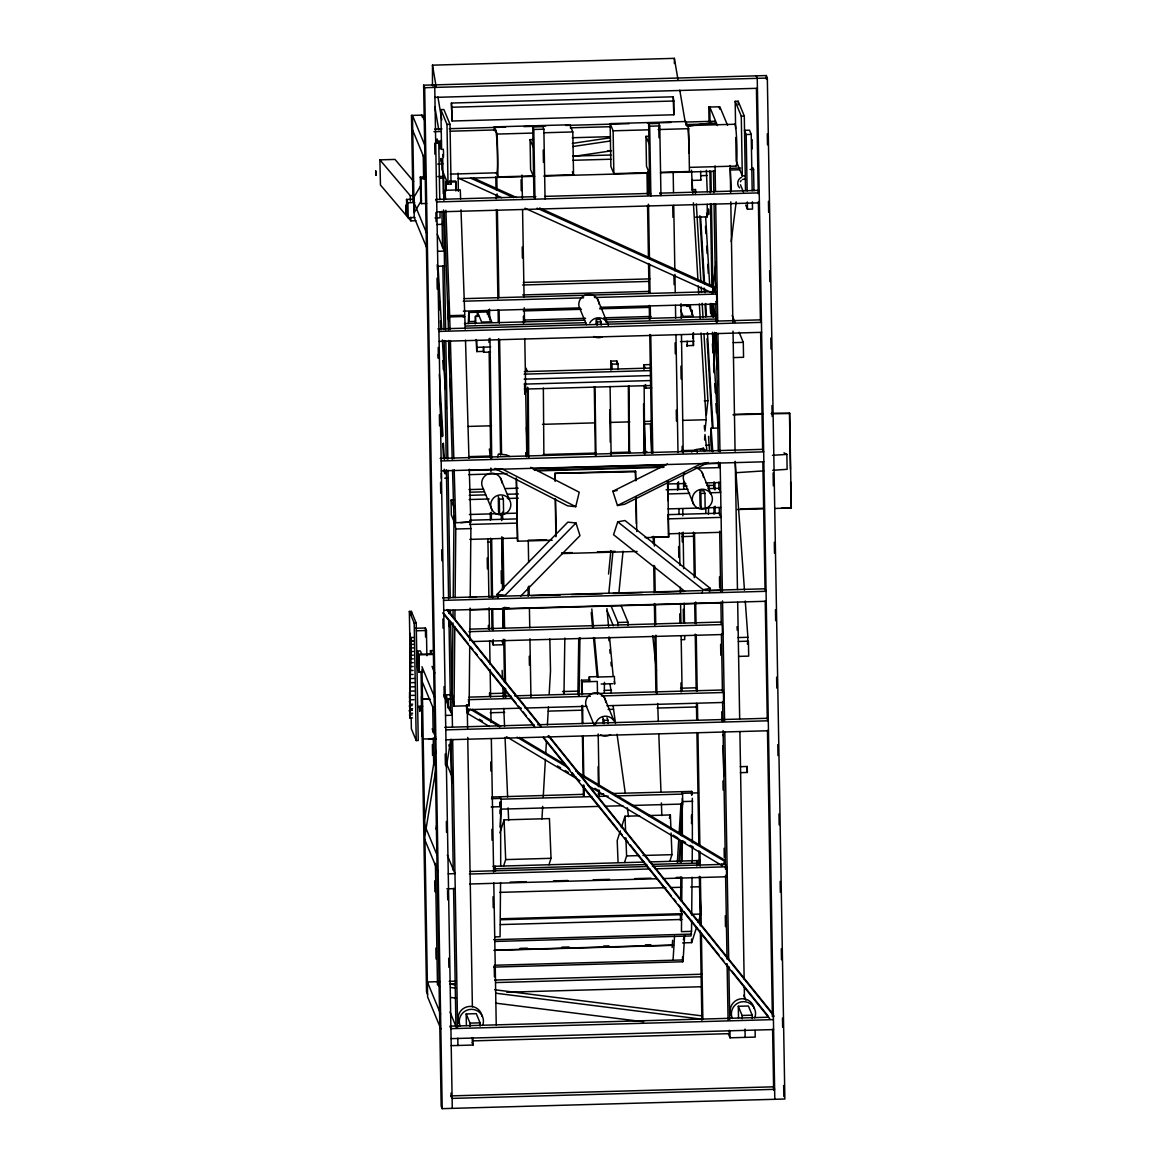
<?xml version="1.0" encoding="UTF-8"?>
<svg xmlns="http://www.w3.org/2000/svg" width="1167" height="1167" viewBox="0 0 1167 1167"><rect width="100%" height="100%" fill="white"/><g stroke="black" fill="none" stroke-linecap="round" stroke-linejoin="round"><path stroke-width="1.5" d="M424.38 178.551L424.423 156.976M432.461 85.833L432.49 65.162L674.366 58.35L677.969 79.546M440.222 148.953L440.236 140.609M441.301 148.559L441.316 140.2M451.425 103.046L452.11 121.018L673.84 114.774L673.855 101.004L673.14 96.803L451.425 103.046L452.11 121.018M483.357 347.358L483.619 352.274L490.534 352.084M495.056 868.715L495.216 866.235L495.464 871.151M589.102 680.157L589.306 676.831L598.306 676.583M673.14 96.803L673.84 114.774M674.366 63.514L674.366 58.35M692.133 190.323L692.148 179.528M697.035 865.476L696.772 860.56L696.772 865.885M695.459 217.193L707.217 216.858L707.231 204.269M707.246 191.694L706.371 170.222M409.85 717.953L409.646 692.294L409.85 717.953L412.535 717.88M500.06 813.574L500.089 809.956M500.132 806.353L500.162 802.736M500.555 882.558L500.06 936.751L495.012 936.897M500.701 866.293L500.614 802.137M680.434 920.471L680.478 915.045M680.521 911.442L680.551 907.824M680.624 900.603L680.842 877.117M680.974 862.661L681.163 840.984M681.222 835.572L681.513 803.042M681.674 908.159L681.455 931.645L691.535 931.368L691.637 920.53M681.747 900.939L681.966 877.453M682.111 861.188L682.301 841.319M682.345 835.893L682.243 798.549M691.447 819.03L691.477 815.412M691.695 915.103L692.046 877.161M692.177 862.719L692.323 846.454M692.367 842.837L692.323 798.272M452.956 622.886L452.256 693.388L454.021 706.166L469.149 705.729L469.732 646.08M453.015 617.46L453.088 610.224M453.204 597.577L454.021 516.237L455.786 529.016L455.101 597.694M454.021 706.166L454.809 626.621M454.882 619.385L454.984 610.356M469.79 640.654L470.111 608.124M470.213 597.271L470.899 528.578L469.805 520.599M414.095 695.328L410.069 695.474L409.938 671.127L410.303 678.596L414.329 678.465M563.967 694.423L564.843 638.043M577.898 694.657L578.759 638.276M579.065 695.824L579.955 637.62M604.287 693.286L604.448 682.374M413.045 674.453L410.361 674.541L410.711 655.227L411.105 637.547L413.804 637.474M704.635 440.017L704.693 436.4M705.802 513.378L705.904 507.951M708.457 514.282L708.573 507.003M708.865 488.798L708.923 485.166M709.492 450.579L708.515 436.37M413.716 640.887L411.032 640.975L410.624 637.182L410.711 655.241L413.395 655.139M541.955 818.986L542.684 806.339M543.209 797.309L545.397 759.352M545.704 753.926L546.448 741.278M547.381 724.999L548.432 706.925M549.161 694.277L550.518 670.777L549.832 638.947M500.074 827.155L501.183 809.023L501.154 799.176L500.118 796.667M672.163 947.56L672.615 940.31M677.356 862.369L678.8 838.796M679.136 833.369L680.901 804.355M673.082 959.814L674.526 936.255M679.063 861.932L680.39 840.182M680.711 834.741L682.593 803.917M691.535 795.004L691.754 791.386L612.602 793.502M683.162 959.537L684.606 935.978M691.462 823.581L692.016 814.522M717.807 428.056L711.082 428.245L710.528 436.954L711.578 451.396M714.335 482.219L714.102 485.705L713.839 482.102M713.373 303.697L713.314 315.994M747.434 644.155L747.887 637.284L745.261 601.005M608.547 574.033L610.881 550.576M608.838 592.953L612.967 551.451M618.918 592.676L623.047 551.174M488.74 311.91L468.74 312.479L468.317 323.551M695.109 193.066L695.488 189.535L691.885 189.637M706.4 414.839L707.917 400.719L703.978 333.937M704.926 431.148L706.166 419.741L701.046 332.945M478.806 316.213L475.45 316.315L475.173 324.003M483.503 351.398L476.778 351.588L476.851 340.443M691.666 314.463L692.133 310.203L692.337 313.66M686.75 345.68L693.461 345.49L693.431 332.624M442.877 149.274C444.014 147.29 443.46 165.043 442.906 154.525M751.781 140.58L752 139.719L752.029 148.982M712.877 287.52L716.057 262.239M714.788 292.45L715.911 283.421M731.213 241.584L736.187 201.847M435.86 750.833L424.35 820.43L425.065 834.784L435.977 768.761M436.035 829.154L436.91 823.8M446.348 766.69L450.768 739.922M497.594 457.245L498.367 454.036L506.507 454.897L509.746 456.545M575.725 506.697L502.992 469.382L494.866 468.521L567.585 505.836L575.725 506.697L579.226 492.211L530.752 467.325M499.914 832.859L504.086 819.876L549.438 818.592L551.028 858.314L548.942 864.82M503.59 866.089L505.676 859.598L504.086 819.876M620.319 830.846L617.197 840.59L618.058 862.253M621.369 827.593L625.016 816.229L639.531 815.821M624.52 862.442L626.606 855.951L625.891 837.891M669.333 818.198L670.369 814.945L648.604 815.558M669.873 861.173L671.959 854.667L671.098 833.005M683.322 939.756L684.956 934.679M493.86 967.093L682.71 961.783L683.293 959.945L494.443 965.255M691.477 930.799L691.01 935.949L494.896 941.463M682.578 942.892L691.652 942.63L696.524 927.502M698.143 922.455L700.842 914.053L691.768 914.301M709.303 591.611L710.353 588.387L624.972 520.526L617.737 521.824L613.565 534.719L684.708 591.275M702.067 592.909L703.103 589.685L710.353 588.387M539.708 208.018L714.058 286.892L714.758 288.555L712.614 293.092L524.975 208.222M460.629 198.959L460.294 189.871L445.181 190.294L443.65 193.27L443.898 200.534M445.896 210.279L449.66 315.673L448.113 318.635L444.291 211.431M420.966 185.349L413.76 197.544L414.285 212.598L421.491 200.418M468.58 708.894L466.815 711.753L467.515 713.416L489.381 726.501M467.515 713.416L470.155 709.142L499.841 726.895M587.818 785.347L722.198 865.695L724.853 861.421L724.153 859.758L575.71 771.008M483.619 352.274L483.619 346.949M691.695 180.433L700.798 180.17L700.652 171.213M614.382 676.335L614.644 684.095L614.367 681.528M740.301 766.69L747.216 766.486L747.318 772.466L740.403 772.656M747.318 772.466L747.216 766.486M498.017 597.548L497.025 594.382L567.862 522.13L576.002 522.991L579.97 535.668L520.526 596.308M576.002 522.991L505.165 595.243L497.025 594.382M741.57 177.267C737.486 179.032 736.348 184.809 739.615 187.887M708.194 462.511L624.695 504.232L617.46 505.515L612.821 491.263L667.407 463.985M691.491 451.95L696.305 449.543L703.555 448.259L704.576 451.425M700.346 449.864L703.555 448.259M617.46 505.515L700.944 463.81L706.735 462.774M465.181 329.211L464.816 316.476L449.703 316.913L448.07 317.395L448.449 330.13M463.197 316.972L464.816 316.476M469.28 469.222L470.826 521.955L454.094 522.86L452.548 470.141M470.826 521.955L460.805 522.67M612.821 491.263L617.168 490.476M572.326 143.41L610.151 137.794M687.596 126.299L711.009 122.827L715.707 123.731L714.671 121.237L685.583 122.054M572.72 146.561L610.545 140.959M572.895 156.524L610.706 150.908M772.437 455.334L786.864 454.386L787.127 469.324L772.7 470.286M736.61 472.679L763.67 470.885M423.636 85.191L766.296 75.549L767.332 78.058L784.866 1099.008L442.205 1108.65L441.17 1106.141L423.636 85.191L424.671 87.7L442.205 1108.65M424.671 87.7L767.332 78.058M434.926 97.372L757.427 88.298M452.14 107.233L673.855 101.004M441.564 149.464L440.878 109.625L443.898 109.538L450.024 124.315L451.046 184.065L448.026 184.153L441.899 169.39L441.709 158.522M735.633 128.501L735.166 101.339L738.186 101.252L744.298 116.029L745.494 190.469M412.972 201.731L411.484 115.416L422.556 115.139L425.342 121.879M709.04 121.631L708.792 107.043L719.864 106.781L727.537 125.292M440.878 109.625L446.99 124.388L450.024 124.315M735.166 101.339L741.278 116.116L744.298 116.029M494.297 130.471L494.239 126.897L569.832 124.767L572.807 131.944L573.537 174.773L544.741 175.59M649.844 172.628L613.857 173.635L610.881 166.458L610.137 123.629L685.729 121.514L688.705 128.676L689.434 171.52L660.639 172.322M434.707 129.114L441.987 128.91M449.251 128.706L505.603 127.115M523.793 126.605L545.602 125.992M565.601 125.423L629.232 123.644M647.408 123.119L671.04 122.462M532.75 126.97L533.786 129.464L534.982 199.192L533.946 196.683L532.75 126.97L542.83 126.678L543.866 129.187L545.062 198.901M648.648 123.702L649.683 126.211L650.88 195.925L649.844 193.43L648.648 123.702L658.728 123.425L659.763 125.919L660.96 195.648L659.924 193.138M433.934 131.667L441.199 131.463M450.287 131.2L495.742 129.931M570.269 127.83L610.268 126.707M686.619 124.548L715.707 123.731M533.786 129.464L543.866 129.187M649.683 126.211L659.763 125.919M735.093 124.242L687.217 125.598A21.21 1.371 88.4 0 0 686.692 125.846M494.239 126.897L497.215 134.074L533.202 133.053M544.012 132.761L572.807 131.944M610.137 123.629L613.113 130.806L649.115 129.8M658.1 129.552L688.705 128.676M437.742 141.528L441.374 141.426M572.253 137.735L610.443 136.67M533.596 176.771L530.591 169.507L530.081 139.632L533.436 139.529M649.494 173.504L646.489 166.239L645.978 136.364L649.333 136.262M435.437 143.264L438.792 143.162L439.769 199.645M751.227 134.38L749.491 130.193L744.458 130.339L746.18 134.511L751.227 134.38L752.19 190.863M607.847 150.747L611.479 150.645M415.89 220.723L410.842 220.855L380.457 185.028L379.888 159.864L395 159.427L413.702 181.483M572.822 156.086L611.085 155.007M437.742 164.109L442.774 163.964L440.688 158.916M572.72 160.302L610.997 159.223M450.36 174.116L496.456 172.818A21.21 1.371 88.4 0 0 497.448 151.258A21.21 1.371 88.4 0 0 495.202 131.229M689.712 167.377L735.808 166.079A21.21 1.371 88.4 0 0 736.815 144.518A21.21 1.371 88.4 0 0 734.568 124.49M426.67 203.466L421.433 203.627L420.747 201.949L420.31 177.048L425.547 176.903M437.756 176.553L442.993 176.407L443.679 178.084L444.043 199.426M740.68 168.033L730.221 168.325L731.271 191.344M420.31 177.048L421.01 178.726L426.232 178.566M440.192 178.172L443.679 178.084M730.907 170.003L739.63 169.755M750.104 169.463L753.59 169.361L753.955 190.702M496.165 172.599L497.944 176.903L533.946 175.896M458.15 178.478L534.705 176.319M543.822 176.071L649.523 173.095M660.464 172.789L715.152 171.243M450.637 181.177L455.67 181.031L456.166 190.177M445.765 191.286L445.59 181.323L445.94 182.154L456.02 181.877M700.565 175.692L707.275 175.502M735.779 137.56L736.187 161.104L742.3 175.881L745.334 175.794M379.888 159.864L410.273 195.691L413.629 195.589M415 217.5L408.187 217.689L406.802 214.349L406.539 199.411L413.366 199.221M535.886 196.64L435.685 199.455L436.721 201.949L759.221 192.876L758.185 190.381L659.793 193.153M545.004 196.377L650.69 193.401M406.539 199.411L407.925 202.752L414.752 202.562M436.881 211.913L759.396 202.839M435.043 218.01L440.076 217.864L439.988 212.409M745.742 205.042L747.463 209.214L752.511 209.083L752.379 201.789M436.779 224.472L443.504 224.283M437.552 251.299L444.277 251.109L437.304 234.275M437.815 266.251L444.525 266.061M523.312 282.443L649.946 278.869M522.553 284.996L649.173 281.422M522.714 294.945L649.348 291.385M464.028 298.65L715.561 291.575L716.596 294.084L716.771 304.047L600.115 307.329M463.241 301.217L583.544 297.833M594.47 297.512L716.596 294.084M463.416 311.166L580.072 307.884M477.215 311.385L487.295 311.093L491.73 321.8L481.65 322.077L477.215 311.385L477.303 316.505M680.463 305.666L688.866 305.433L693.286 316.126L683.22 316.403L680.682 310.291M523.268 310.933L581.429 309.299M599.605 308.788L648.662 307.417M686.838 306.337L690.47 306.235L690.733 310.787M449.66 315.673L464.772 315.236L461.009 209.856M474.736 321.436L469.28 321.596L468.74 312.479M523.808 320.05L585.601 318.314M603.777 317.803L651.026 316.476M464.451 323.565L584.755 320.166M604.798 319.612L715.984 316.476L717.078 322.311M601.136 321.859L600.086 319.35L596.06 319.466L597.096 321.975L601.136 321.859L601.18 325.17M465.487 326.06L585.79 322.675M605.833 322.107L717.019 318.985M437.902 328.934L760.403 319.86L761.453 322.369L438.938 331.443M439.113 341.406L761.613 332.332M477.259 347.343L490.694 346.964M680.492 341.625L693.942 341.245M733.212 342.631L743.291 342.354L743.554 357.292L733.474 357.583M610.866 370.172L610.706 361.114L616.76 360.953L618.014 364.002L618.102 369.428M610.706 361.114L611.975 364.162L618.014 364.002M643.965 370.187L643.878 364.746L649.931 364.585M524.377 371.617L651.478 368.043M524.085 374.155L650.705 370.595M524.158 379.144L650.792 375.57M524.246 384.118L650.88 380.559M524.333 389.092L650.953 385.533M524.712 391.543L527.732 391.456L527.674 387.823M644.695 385.825L645.657 388.13L651.697 387.969M704.314 400.821L707.917 400.719M733.678 414.431L762.474 413.629M771.475 413.366L789.68 413.366L791.299 507.995L775.107 508.447M732.993 414.766L762.678 414.125M771.197 413.702L789.68 413.366M467.923 426.436L491.555 425.78M542.48 424.336L595.228 422.862M609.772 422.439L629.772 421.885M644.33 421.477L651.594 421.272M682.52 420.397L706.166 419.741M705.991 445.21L709.594 445.108M468.609 456.647L490.432 456.034M543.18 454.547L595.914 453.059M610.458 452.65L630.472 452.081M643.207 451.731L646.839 451.629M681.397 450.652L695.94 450.243M703.22 450.039L706.852 449.937L704.97 434.489M440.134 458.427L762.634 449.353L763.67 451.848L441.17 460.936M441.33 470.885L763.845 461.811M468.798 470.432L497.959 469.601M532.59 468.623L665.657 464.889M705.743 463.751L718.507 463.401L720.243 467.573L696.539 468.244M534.326 470.316L663.644 466.669M538.235 470.87L663.921 467.34M468.711 474.648L506.989 473.569M554.952 480.6L554.821 473.364L635.446 471.089L635.884 480.819M554.821 473.364L635.723 471.76M444.729 478.222L448.099 478.134M468.959 489.586L483.546 489.177M505.413 488.565L518.177 488.2M667.641 483.999L685.86 483.488M705.918 482.919L720.491 482.511M469.761 492.226L484.261 491.818M683.41 486.216L687.042 486.114M706.998 485.545L714.248 485.341M469.236 495.333L485.632 494.866M507.514 494.254L518.44 493.947M666.08 489.79L687.947 489.177M708.004 488.608L718.93 488.302L720.666 492.474L709.726 492.78M454.678 523.079L451.323 514.997L451.075 500.06L454.43 499.957M469.134 499.549L489.192 498.98M507.412 498.469L518.352 498.163M667.801 493.962L689.682 493.349M498.28 496.617L499.316 499.111L503.342 498.995L503.604 513.947L499.564 514.049L498.528 511.554L498.309 498.265M704.912 493.335L703.876 490.826L699.835 490.942L700.871 493.437L704.912 493.335L705.16 508.272L701.134 508.389L700.098 505.88L699.864 492.605M469.397 514.487L498.557 513.67M502.204 513.568L516.777 513.159M668.064 508.9L699.048 508.024M706.341 507.82L720.914 507.412M740.709 508.914L764.093 508.243M782.094 507.747L791.299 507.995M737.311 509.512L764.312 508.754M469.659 520.234L517.054 518.892M668.326 514.632L719.368 513.203L721.089 517.375L668.239 518.863M469.572 524.45L516.952 523.122M455.786 529.016L470.899 528.578M469.82 539.387L517.214 538.06M668.487 533.8L721.352 532.312M528.243 540.233L546.448 539.723M652.09 536.762L668.764 536.966L645.074 537.622M487.543 542.086L491.176 541.984M516.237 477.974L517.579 541.211L552.195 540.248M682.009 536.616L692.906 536.295M561.56 552.895L572.311 552.589M597.402 551.889L615.315 551.378M561.838 553.566L637.094 551.451M442.526 597.869L701.25 590.59M704.897 590.487L765.027 588.795L766.063 591.304L443.562 600.378M469.163 597.475L476.457 597.271M489.206 596.906L498.324 596.658M531.131 595.724L560.291 594.907M571.232 594.601L602.216 593.726M613.156 593.419L642.317 592.603M655.081 592.238L684.241 591.421M709.755 590.706L720.695 590.4M443.737 610.341L766.238 601.268M410.2 660.201L409.354 611.435L411.368 611.377L416.225 623.09L418.238 740.505L416.225 740.564L411.368 728.85L411.192 718.011M470.374 609.933L721.892 602.858M409.354 611.435L414.212 623.134L416.225 623.09M610.983 605.79L617.883 622.478L627.963 622.186L628.021 625.512M415.321 628.284L425.401 627.992L426.436 630.501L426.874 655.737M416.356 630.778L426.436 630.501M469.703 629.144L721.235 622.055L722.271 624.564L722.446 634.527L472.737 641.544M468.915 631.697L722.271 624.564M413.629 644.344L410.944 644.447L410.536 640.668L413.22 640.595M737.807 637.576L747.887 637.284M492.182 641.952L493.233 645.001L503.313 644.724L503.225 639.253M681.353 639.706L684.723 639.618L684.664 635.971M413.556 647.889L410.872 647.977L410.448 644.242M738.346 641.456L748.426 641.164L748.689 656.117L738.609 656.394M422.804 672.177L419.216 672.28L417.626 668.428L417.334 651.011L420.353 650.923L421.739 654.264M430.492 654.118L430.433 650.632L433.453 650.544M410.784 651.58L410.376 647.889L410.784 651.551L413.483 651.478M433.045 653.943L418.705 654.337L419.011 671.769L422.6 671.667M417.334 651.011L418.924 654.847L433.249 654.439M410.711 655.227L410.303 651.609L410.638 658.947L413.322 658.874M410.638 658.976L410.215 655.358L410.565 662.754L413.249 662.666M410.565 662.768L410.142 659.195L410.492 666.605L413.176 666.532M410.492 666.634L410.084 663.104L410.419 670.529L413.118 670.456M410.303 678.596L409.88 675.212L410.23 682.695L414.27 682.593M581.72 694.686L581.472 680.201L589.875 679.967M581.472 680.201L582.158 681.864L597.285 681.44L597.504 694.117M410.23 682.724L409.807 679.369L410.171 686.882L414.212 686.765M601.165 684.037L612.923 683.702M410.171 686.911L409.748 683.599L410.113 691.127L414.154 691.024M444.671 694.876L451.935 694.671M490.023 693.592L502.729 693.242M562.582 691.55L578.92 691.097M604.316 690.383L611.566 690.178M680.507 688.238L696.83 687.771M469.046 697.137L510.971 695.955M514.618 695.853L722.402 690.003L723.438 692.498L723.613 702.461L606.957 705.743M429.704 698.873L422.498 699.077L429.908 699.383M410.011 699.85L409.588 696.684L410.011 699.821L414.052 699.704M448.216 698.989L451.848 698.887M468.259 699.689L512.007 698.45M517.477 698.304L590.385 696.247M601.326 695.94L723.438 692.498M409.967 704.284L409.544 701.177L409.967 704.255L412.651 704.182M412.607 708.675L409.923 708.777L409.5 705.729L412.184 705.641M417.655 706.487L422.702 706.341M521.299 708.165L466.61 709.696L466.523 704.722M524.946 708.063L586.913 706.312M409.88 713.343L409.457 710.338L412.141 710.28L409.457 710.338L409.88 713.314L412.578 713.241M409.427 715.006L412.111 714.933M490.198 712.76L504.713 712.351M548.242 711.126L582.712 710.163M608.109 709.448L613.55 709.288M657.094 708.063L697.005 706.939M445.531 715.429L452.242 715.24L443.883 695.036M602.901 717.88L603.937 720.389L607.978 720.272L608.036 723.598M444.744 727.362L534.034 724.853M537.681 724.751L767.259 718.288L768.294 720.783L445.794 729.871M428.581 738.769L435.787 738.565M435.991 739.061L423.183 738.915M445.954 739.82L768.469 730.746M491.861 797.017L583.573 794.319M598.087 793.91L603.529 793.764M491.497 798.68L500.57 798.418M682.126 793.312L698.479 792.845M501.154 799.176L591.859 796.623M597.3 796.463L608.197 796.157M615.447 795.952L682.564 794.071L682.739 804.034L631.945 805.463M491.176 806.966L501.256 806.674M682.666 801.583L692.746 801.291M501.329 809.139L599.284 806.382M604.739 806.222L622.872 805.711M626.606 855.951L639.312 855.586M642.944 855.484L671.959 854.667M505.676 859.598L551.028 858.314M493.058 866.322L643.907 862.077M649.363 861.932L700.244 860.502M494.093 868.832L646.751 864.528M652.207 864.382L699.456 863.055M470.228 871.486L647.029 866.512M652.484 866.366L725.393 864.309L726.428 866.818L726.603 876.767L662.812 878.576M448.245 873.835L454.97 873.645L447.297 855.134M469.44 874.039L649.888 868.963M655.343 868.817L726.428 866.818M510.096 882.135L526.361 881.683M553.45 880.91L567.906 880.502M593.201 879.801L609.451 879.334M634.746 878.634L651.011 878.168M676.291 877.453L681.718 877.307M469.615 884.002L657.342 878.722M446.83 888.831L455.232 888.598M499.651 892.376L665.861 887.693M670.719 887.562L681.601 887.256M690.674 886.993L699.748 886.745M500.774 918.765L682.359 913.659M500.803 919.756L682.403 914.651M500.337 924.585L681.922 919.465M493.67 939.683L691.608 934.111M520.044 948.377L527.309 948.173M561.808 947.196L569.073 946.991M603.572 946.029L609.014 945.868M645.336 944.847L650.792 944.701M494.662 950.084L672.615 945.08M493.845 950.361L673.622 945.299M440.09 981.593L427.37 982.001L440.615 1013.977M449.178 981.345L456.443 981.141M494.618 980.061L701.863 974.226M450.214 983.839L455.67 983.693M495.654 982.57L701.09 976.779M506.741 992.213L701.25 986.742M466.392 1025.56L466.202 1013.948L476.267 1013.656L480.075 1022.832L480.133 1026.158M738.507 1017.901L738.303 1006.29L748.383 1005.998L752.19 1015.173L752.248 1018.499M466.202 1013.948L469.995 1023.123L480.075 1022.832M738.303 1006.29L742.11 1015.465L752.19 1015.173M768.747 1017.201L449.878 1026.172L450.914 1028.681L773.429 1019.608M451.089 1038.645L773.59 1029.571M451.206 1045.661L473.043 1045.048L472.912 1037.769M728.31 1033.641L730.031 1037.813L755.224 1037.098L755.122 1030.461M504.261 607.409L509.133 607.919M449.631 984.073L455.042 984.744M494.72 989.747L702.111 1015.903M450.593 987.515L456.005 988.201M495.683 993.205L701.279 1019.112M450.768 997.479L456.18 998.164M495.844 1003.168L643.732 1021.796M473.291 177.982L516.47 197.5M470.666 178.143L513.845 197.675M537.083 208.193L714.758 288.555M458.558 178.172L501.737 197.704M783.976 452.811L786.864 454.386M472.591 709.346L500.716 726.166M519.461 737.369L564.77 764.458M517.025 737.179L568.592 768.003M577.971 773.604L724.853 861.421M479.316 719.222L482.438 721.089M557.447 765.931L560.568 767.798M565.251 770.599L568.387 772.466M571.509 774.348L576.192 777.149M594.951 788.352L599.634 791.153M673.067 835.061L677.764 837.862M682.447 840.678L685.569 842.545M690.266 845.346L693.388 847.213M506.566 736.771L580.014 780.679M617.737 521.824L703.103 589.685M447.136 609.524L540.671 725.641M548.665 735.56L773.4 1014.531M446.684 609.772L541.371 727.318M548.213 735.808L774.086 1016.209M444.306 614.061L468.273 643.805M470.549 646.635L472.839 649.465M475.115 652.309L477.391 655.139M480.819 659.384L516.179 703.278M518.469 706.123L520.745 708.952M523.035 711.782L526.448 716.027M528.739 718.857L534.442 725.947M543.559 737.267L569.802 769.841M572.078 772.671L574.368 775.501M576.644 778.345L578.934 781.175M582.348 785.42L617.722 829.329M619.998 832.159L622.274 834.988M624.564 837.818L627.977 842.063M630.268 844.893L671.331 895.877M673.622 898.707L675.897 901.551M678.173 904.381L680.463 907.211M683.877 911.456L719.251 955.365M721.527 958.195L723.803 961.024M726.093 963.854L729.521 968.099M731.797 970.929L768.294 1016.253M442.716 612.908L535.128 727.61M543.107 737.529L770.132 1019.345M756.216 75.826L757.252 78.335L774.8 1099.285M752.89 167.683L753.59 169.361M718.872 106.766L719.908 109.26M717.457 125.584L709.784 107.058L710.047 122.302M708.792 107.043L709.828 109.552M740.476 184.809L743.539 192.205M732.132 315.426L734.933 322.15M739.105 332.259L743.291 342.354M715.721 301.538L716.771 304.047M645.978 136.364L648.983 143.629M713.256 308.759L716.742 317.176M701.98 472.27L710.966 493.962M572.355 171.899L573.537 174.773M643.878 364.746L645.307 368.218M693.679 504.407L684.693 482.715A10.109 9.934 -22.5 0 1 684.533 472.752M597.519 299.117L607.19 322.486M530.081 139.632L533.086 146.882M586.447 324.601L580.232 309.576A10.109 9.934 -22.5 0 1 586.097 294.799A10.109 9.934 -22.5 0 1 598.948 304.062M722.767 734.787L723.19 735.779M723.876 775.632L722.957 745.655M433.716 84.899L434.751 87.408L452.285 1108.373M438.792 143.162L437.071 138.99L437.129 142.637M449.689 180.783L451.046 184.065M421.564 115.125L422.6 117.634M525.967 368.072L527.396 371.529M621.048 605.498L627.963 622.186M526.784 389.151L527.732 391.456M425.021 145.729L412.476 115.431L414.227 217.529L426.786 247.827M411.484 115.416L412.52 117.911M721.512 864.032L722.198 865.695M412.739 130.368L425.284 160.667M607.088 610.706L613.302 625.731M681.528 791.562L682.564 794.071M743.817 995.232L745.903 1000.279M413.979 202.577L426.524 232.875M449.032 304.179L447.647 300.853L447.909 315.79M604.36 697.545L614.032 720.914A10.109 9.934 -22.5 0 0 595.433 724.707M606.942 717.778L607.978 720.272M500.424 477.93L509.41 499.636M502.306 496.5L503.342 498.995M593.988 724.692L587.074 707.99A10.109 9.934 -22.5 0 1 592.938 693.227A10.109 9.934 -22.5 0 1 605.79 702.49M492.124 510.081L483.138 488.389A10.109 9.934 -22.5 0 1 489.002 473.612A10.109 9.934 -22.5 0 1 501.854 482.875M451.075 500.06L454.415 508.141M430.433 650.632L431.819 653.972M446.669 695.868L446.523 698.989M432.023 666.43L434.81 673.155M447.545 705.16L449.587 710.076M421.943 666.707L434.503 697.005M451.075 743.437L450.666 742.445L451.76 783.29M433.103 707.217L434.46 710.499M448.755 744.984L450.783 749.914M422.206 681.645L434.751 711.943M421.462 696.582L422.148 736.421M432.169 728.835L435.568 737.048M446.45 763.32L451.221 774.815M424.671 825.113L437.217 855.411M424.919 840.05L438.179 872.041M471.891 1042.262L473.043 1045.048M437.45 981.71L439.536 986.757M449.995 1012.008L456.268 1027.164M427.574 994.444L426.538 991.935L421.054 672.148M440.863 1028.915L427.618 996.939L421.987 669.202M489.338 449.032L490.461 457.537M502.262 641.675L503.313 644.724M696.305 449.543L697.341 452.723M706.618 213.328L707.217 216.858M700.638 179.193L700.798 180.17M679.778 90.151L685.175 121.937M589.306 676.831L589.656 681.484M432.49 65.162L436.093 86.358M437.902 96.949L441.797 119.909M434.853 106.853L438.763 129.814M441.389 473.16L441.374 478.499M409.5 705.743L409.923 708.748M610.035 684.022L611.289 692.994M613.04 705.539L615.534 723.482M617.037 734.233L625.293 793.414M627.306 807.754L628.546 816.725M468.478 700.944L469.149 705.729M410.069 695.474L409.69 687.932L410.113 691.156M410.361 674.541L410.011 667.086L410.419 670.558M652.747 635.563L656.438 670.865M410.536 640.698L410.944 644.432M410.624 637.167L411.032 640.975M606.928 608.561L608.576 626.475M609.568 637.211L613.2 676.597L598.073 677.035L594.455 637.634M608.634 637.153L608.97 640.741M609.801 649.683L610.122 653.272M610.954 662.229L611.275 665.803M591.815 608.984L593.463 626.898M591.217 612.515L592.53 626.839M593.522 637.576L597.154 676.977M687.203 341.216L687.29 346.395L686.998 344.615M691.754 791.386L692.016 794.887M500.658 802.021L501.051 807.272M735.137 461.33L744.473 590.123M713.62 303.799L714.54 316.49M715.721 332.814L717.165 352.77M737.019 626.694L737.281 630.311M714.496 332.332L717.136 368.612M718.055 381.303L718.318 384.935M711.082 428.245L712.804 451.717M705.641 216.61L709.696 285.317M710.761 303.405L711.505 316.053M712.453 332.332L718.099 428.172M705.495 226.383L705.918 233.604M706.662 246.266L707.1 253.502M707.727 264.355L708.267 273.384M710.076 304.135L710.601 313.164M712.424 343.915L712.949 352.959L712.672 333.018M713.591 363.798L714.116 372.842M714.758 383.695L715.298 392.739M715.925 403.578L716.465 412.622M700.608 216.741L704.547 283.654M704.868 289.08L705.072 292.698M705.714 303.537L706.458 316.199M707.421 332.478L713.066 428.304M699.821 215.676L703.759 282.574M704.08 288.001L704.284 291.619M705.043 304.266L705.787 316.928M707.056 338.634L712.278 427.224M695.488 189.535L695.692 193.153M696.334 203.977L700.9 281.597M701.221 287.009L701.542 292.421M702.184 303.26L703.03 317.687M691.477 170.207L692.848 193.707M693.388 202.752L697.968 280.503M698.289 285.93L698.712 293.165M699.354 304.004L700.2 318.474M704.328 425.532L704.547 429.15M442.643 221.584L442.862 225.187M438.004 265.799L441.724 329.079M442.366 339.933L445.24 388.757M445.984 401.419L446.407 408.64M437.217 264.719L437.523 270.146M438.165 280.984L438.704 290.029M439.346 300.882L439.871 309.926M440.513 320.779L441.038 329.809M442.847 360.559L443.387 369.589M438.179 354.535L438.384 358.152M439.346 374.432L442.964 435.904M443.387 443.139L444.35 459.419M444.992 470.272L445.196 473.89M439.726 393.25L442.278 436.633M442.716 443.868L443.562 458.339M444.204 469.192L444.408 472.81M692.76 333.426L693.067 338.59M693.256 342.048L693.461 345.49M475.45 316.315L475.859 323.201M476.078 339.524L476.778 351.588M419.303 706.575L419.77 711.389L420.091 706.21M712.658 289.328L712.847 292.815M502.116 670.412L502.51 679.457M502.831 686.692L503.298 697.545M503.779 708.398L504.567 726.487M505.034 737.34L507.645 797.032M508.112 807.885L508.666 820.547M448.288 311.633L448.682 320.75M449.528 340.779L449.849 348.072M448.522 340.458L449.908 373.25M450.141 378.706L451.075 400.573M451.848 418.793L452.242 427.895M699.821 888.554L700.769 912.229M691.433 913.396L691.477 914.403M691.506 938.997L691.652 942.63M682.505 956.809L682.71 961.783M670.369 814.945L670.952 829.401M651.551 452.825L650.398 423.869L644.344 424.029L645.511 453M625.016 816.229L625.672 832.479M526.434 427.355L527.586 456.312M657.663 703.438L658.334 721.527M658.815 734.189L660.974 792.087M661.383 802.94L661.849 815.602M445.181 190.294L445.502 199.382M465.502 340.122L468.959 458.31M449.703 316.913L450.068 329.634M450.389 340.545L453.846 458.733M454.167 469.645L455.713 522.378M448.77 341.027L452.227 459.229M410.273 195.691L410.39 201.089M410.769 217.266L410.842 220.855M789.476 412.87L790.438 469.28M790.657 482.015L791.095 507.485M766.296 75.549L766.354 79.196M767.303 133.884L767.492 144.825M768.455 201.337L768.645 212.277M769.651 270.627L769.841 281.568M770.803 338.08L770.993 349.021M771.971 405.532L772.146 416.473M773.123 472.985L773.342 485.749M774.319 542.276L774.494 553.202M775.471 609.728L775.661 620.669M776.624 677.181L776.814 688.122M777.791 744.634L777.981 755.574M778.987 813.924L779.162 824.85M780.139 881.377L780.329 892.317M781.292 948.829L781.482 959.77M782.488 1018.105L782.649 1027.223M783.641 1085.558L783.83 1096.499M756.435 88.59L758.244 193.693M758.375 201.628L760.417 320.137M760.636 332.887L762.634 449.572M762.853 462.336L765.056 589.962M765.231 600.888L767.273 719.397M767.463 730.338L772.379 1016.574M772.598 1029.338L773.648 1090.153M746.18 134.511L747.157 190.994M747.347 201.935L747.463 209.214M741.278 116.116L742.3 175.881M738.186 101.252L738.244 104.884M730.177 165.466L730.644 192.759M730.79 201.862L732.861 322.004M733.022 331.107L735.079 451.25M735.268 462.176L737.456 589.598M737.675 602.332L739.674 718.828M739.893 731.578L744.152 979.142M744.269 986.421L744.488 999.156M745.013 1029.09L745.144 1037.39M742.11 1015.465L742.168 1018.776M715.05 165.889L715.488 191.373M715.707 204.108L717.705 320.619M717.924 333.354L719.966 451.673M720.156 462.599L722.373 591.844M722.533 600.932L724.59 721.075M724.78 732.001L728.689 959.537M728.821 966.816L729.725 1019.608M729.915 1030.534L730.031 1037.813M729.244 1030.33L729.302 1033.656L472.299 1040.891L472.241 1037.565M713.475 170.82L713.854 192.657M714.044 203.583L715.575 292.771M715.765 303.697L716.071 321.902M716.261 332.828L718.303 451.148M718.493 462.059L718.566 466.712M718.828 482.088L718.96 489.367M719.266 507.572L719.397 514.851M719.674 531.233L720.71 591.304M720.9 602.23L721.264 624.068M721.439 634.089L722.431 691.418M722.592 701.469L722.942 721.512M723.102 730.615L725.48 869.284M725.582 875.279L727.026 959.011M727.099 963.752L728.077 1020.221M719.47 576.936L719.66 587.862M720.622 644.33L720.812 655.256M721.775 711.724L721.935 720.827M722.971 780.927L723.132 790.044M724.123 848.321L724.284 857.439M725.29 915.716L725.48 926.642M710.893 171.505L711.243 191.548M711.462 204.313L712.964 291.779M713.168 303.785L713.402 317.293M713.679 333.689L714.335 371.967M709.886 170.834L710.265 192.701M710.455 203.627L711.855 285.638M712.176 303.858L712.395 316.607M700.871 493.437L701.134 508.389M694.496 532.794L695.24 576.513M695.678 602.012L696.057 623.864M696.247 634.79L697.21 691.258M697.428 704.007L697.72 720.404M697.939 733.153L699.879 846.075M699.967 851.545L700.215 866.104M700.404 877.044L701.25 926.219M701.382 933.498L702.855 1019.112M693.49 532.108L694.263 577.65M694.701 603.149L695.051 623.178M695.24 634.104L696.203 690.572M696.422 703.322L696.714 719.718M696.932 732.468L698.873 845.389M698.96 850.86L699.208 865.433M699.398 876.359L700.244 925.533M700.346 931.003L701.878 1020.25M685.729 121.514L685.788 125.073M673.184 172.599L673.519 192.599M673.738 205.334L674.862 270.788M674.934 274.435L675.241 292.611M675.46 305.346L675.678 318.066M675.956 334.433L677.998 452.636M678.494 481.738L678.611 489.002M678.961 509.016L679.048 514.472M679.369 532.648L679.923 565.382M680.303 587.205L680.39 592.661M680.58 603.572L680.93 623.572M681.149 636.307L682.082 690.849M672.761 206.457L672.951 217.368M673.957 275.558L674.118 284.66M675.11 342.85L675.299 353.761M676.262 410.128L676.452 421.039M677.516 482.861L677.648 490.14M678.611 546.521L678.8 557.418M679.763 613.798L679.923 622.886M680.959 682.899L681.105 691.987M667.801 481.533L668.764 536.966M667.524 480.877L667.86 500.541M668.107 514.837L668.487 536.295M658.786 126.999L658.976 137.721M647.948 171.491L648.356 195.122M648.516 204.225L649.45 258.768M649.552 264.223L650.048 293.325M650.267 306.046L650.486 318.781M650.763 335.148L652.791 453.35M654.235 536.995L654.395 546.083M654.731 566.097L655.168 591.552M655.387 604.273L655.737 624.287M655.927 635.198L656.919 693.388M646.985 172.614L647.349 194.437M647.539 205.348L648.444 258.082M648.546 263.538L649.042 292.64M649.26 305.375L649.508 319.918M649.756 334.462L651.784 452.665M653.228 536.309L653.345 543.589M653.724 565.412L654.191 592.69M654.381 603.602L654.76 625.41M654.95 636.321L655.912 692.702M645.584 384.512L645.657 388.13M636.161 497.113L636.759 531.525M635.446 471.089L635.607 480.148M635.913 498.265L636.351 523.618M613.113 130.806L613.857 173.635M616.76 360.953L616.818 364.571M617.883 622.478L617.941 625.789M611.975 364.162L612.062 369.603M597.096 321.975L597.154 325.287M603.937 720.389L603.995 723.715M596.089 321.129L596.147 324.441M602.931 719.543L602.989 722.869M598.19 733.955L599.079 786.485M599.152 790.103L599.24 795.544M598.087 766.704L598.423 786.631M582.158 681.864L582.377 694.54M582.566 705.408L582.873 723.525M583.092 736.202L583.777 776.04M583.938 785.099L584.127 795.967M581.91 705.554L582.216 723.671M582.435 736.348L583.121 776.186M583.281 785.245L583.471 796.098M555.098 474.035L555.229 481.271M555.536 499.388L556.163 535.609M555.259 498.717L555.915 536.747M543.224 150.12L543.443 162.432M521.97 175.035L522.378 198.667M522.568 209.579L524.071 296.87M524.26 307.782L524.508 322.325M524.785 338.693L526.813 456.895M528.257 540.54L528.636 562.363M529.03 586.009L529.191 595.097M529.41 607.832L529.76 627.831M529.935 638.743L530.941 696.932M521.065 179.806L521.255 190.717M522.218 247.083L522.408 257.995M523.399 316.184L523.531 323.463M524.567 383.476L524.756 394.388M525.748 452.577L525.806 456.209M528.067 587.132L528.213 596.235M529.249 656.233L529.41 665.336M516.514 478.645L517.579 541.211M497.215 134.074L497.944 176.903M496.806 177.559L497.025 190.294M497.098 193.926L497.157 197.559M497.375 210.293L498.878 297.585M499.097 310.305L499.316 323.04M499.593 339.407L501.562 453.963M502.554 512.153L502.685 519.432M502.992 537.608L503.867 588.533M504.217 608.532L504.552 628.532M504.742 639.443L505.501 683.089M505.588 688.545L505.749 697.633M495.8 176.873L496.019 189.608M496.121 195.064L496.179 198.696M496.369 209.608L497.901 298.708M498.09 309.62L498.309 322.355M498.586 338.722L500.585 455.101M501.591 513.29L501.708 520.57M501.985 536.922L502.889 589.671M503.21 607.847L503.546 627.846M503.765 640.581L504.494 682.403M504.582 687.859L504.742 696.947M499.316 499.111L499.564 514.049M500.205 801.656L500.293 806.63M487.295 311.093L487.354 314.521M487.894 538.6L488.885 596.891M489.075 607.817L489.454 629.684M489.644 640.61L490.052 664.286M490.14 669.741L490.607 697.064M490.826 709.813L491.044 722.563M491.336 738.959L493.612 871.924M493.801 882.85L496.238 1024.918M487.223 557.957L487.412 568.883M488.389 625.352L488.448 628.998M489.542 692.746L489.6 696.393M490.738 761.963L490.884 771.066M491.89 829.343L492.08 840.284M493.043 896.737L493.233 907.663M494.239 965.955L494.429 976.881M458.062 173.124L458.368 191.315M467.194 704.649L467.602 728.31M467.748 737.413L472.387 1006.815M455.699 182.694L455.845 190.994M469.995 1023.123L470.053 1026.435M446.99 124.388L448.026 184.153M445.94 182.154L446.086 190.454M442.687 158.975L443.285 193.562M443.562 209.943L445.634 330.086M445.823 341.012L447.851 459.331M448.04 470.257L450.229 597.679M450.447 610.414L450.506 614.061M450.637 621.34L452.446 726.91M452.665 739.659L457.61 1027.266M457.8 1038.192L457.916 1045.472M441.024 158.449L441.082 162.096M441.928 211.242L442.556 247.637M442.877 265.843L443.971 329.561M444.146 340.472L446.188 458.806M446.377 469.717L448.595 598.963M448.784 609.889L448.843 613.521M448.974 620.8L450.535 711.826M451.002 739.119L453.248 870.188M453.569 888.393L455.947 1026.741M448.07 707.931L447.705 698.377L447.851 707.421M434.707 143.249L434.897 154.19M435.904 212.525L436.064 221.642M437.027 278.154L437.217 289.095M438.223 347.445L438.413 358.371M439.375 414.898L439.565 425.838M440.543 482.35L440.732 493.291M441.695 549.803L441.885 560.743M442.891 619.079L443.052 628.196M444.043 686.546L444.233 697.487M445.21 753.999L445.4 764.939M446.363 821.451L446.553 832.392M447.559 890.727L447.72 899.845M448.712 958.195L448.872 967.312M451.031 1093.1L451.089 1096.747M423.242 155.401L423.65 178.784M432.753 708.894L433.161 732.511M433.249 737.967L433.73 765.216M435.408 863.332L437.494 985.079M432.373 744.546L432.563 755.443M434.722 880.822L434.897 891.719M435.875 948.056L436.064 958.953M421.01 178.726L421.433 203.627M425.401 627.992L425.561 637.007M418.924 654.847L419.216 672.28M407.925 202.752L408.187 217.689M414.212 623.134L416.225 740.564M411.368 611.377L411.44 614.994M681.017 303.712L681.222 318.27M681.47 334.652L683.206 452.956M683.643 482.073L683.745 489.352M680.93 366.19L681.12 378.925M682.111 446.275L682.199 451.731M682.783 508.579L682.899 515.858M683.133 532.24L683.672 568.635M684.183 603.208L684.475 623.236M682.141 532.823L682.272 541.926M683.264 609.276L683.454 622.011M610.093 386.437L611.114 455.013M609.772 409.705L610.253 442.191M594.966 386.861L596.001 455.436M594.295 386.671L595.33 455.247M501.372 513.684L501.46 519.14M501.722 537.345L502.51 590.123M502.773 608.313L503.065 628.342M501.212 570.692L501.402 583.442M489.527 309.109L489.688 320.021M489.95 338.226L491.73 458.339M488.535 309.693L488.637 316.972M488.958 338.824L489.017 342.456M489.148 351.559L490.738 458.937M490.869 468.04L490.928 471.672M491.278 512.138L491.38 519.417M491.672 539.446L492.532 597.679M492.693 608.605L493.014 630.443M493.145 639.545L493.233 645.001M490.286 512.736L490.388 520.015M490.651 538.22L491.511 596.454M491.701 609.203L491.993 629.217M448.157 301.305L448.216 304.923M644.14 385.198L644.665 454.226M643.601 403.957L643.98 453.015M629.028 385.621L629.538 452.84M628.342 386.219L628.853 453.438M543.355 388.027L543.88 455.247M528.243 388.451L528.768 457.493M527.542 387.24L528.082 456.268M714.904 482.671L714.963 489.936M715.065 506.259L715.108 513.524M713.883 483.313L713.912 488.754M714.029 506.901L714.073 514.151M694.905 467.631A10.109 9.934 -22.5 0 1 703.424 477.201M610.589 734.627A10.109 9.934 -22.5 0 1 600.509 734.904M602.172 336.971A10.109 9.934 -22.5 0 1 593.653 336.475M589.743 322.982A10.109 9.934 -22.5 0 1 608.445 325.724M732.38 1018.499A12.122 11.933 -22.5 0 1 743.277 1001.665A12.122 11.933 -22.5 0 1 754.728 1017.872M731.169 1015.582A12.122 11.933 -22.5 0 1 738.944 999.229A12.122 11.933 -22.5 0 1 754.232 1008.799M460.265 1026.158A12.122 11.933 -22.5 0 1 471.162 1009.324A12.122 11.933 -22.5 0 1 482.613 1025.53M459.054 1023.24A12.122 11.933 -22.5 0 1 466.829 1006.888A12.122 11.933 -22.5 0 1 482.117 1016.457M687.947 129.697A21.21 1.371 88.4 0 1 689.07 153.227M449.266 626.679A7.075 6.958 -22.5 0 1 449.178 621.355M740.418 181.76A4.041 3.982 -22.5 0 1 741.278 180.447M742.562 179.543A4.041 3.982 -22.5 0 1 745.655 179.455M409.69 633.754C410.04 646.868 410.317 630.107 409.69 633.754M708.311 209.52C708.661 222.634 708.923 205.888 708.311 209.52M375.716 170.936L375.934 175.371L375.716 170.936M405.81 205.363L406.116 213.036L405.81 205.363M773.59 1086.827L451.075 1095.901L452.125 1098.41L774.625 1089.336L773.59 1086.827M697.443 507.951A10.109 9.934 -22.5 0 0 712.41 498.907A10.109 9.934 -22.5 0 0 697.137 490.709A10.109 9.934 -22.5 0 0 697.443 507.951M495.873 513.626A10.109 9.934 -22.5 0 0 510.84 504.582A10.109 9.934 -22.5 0 0 495.581 496.369A10.109 9.934 -22.5 0 0 495.873 513.626"/></g></svg>
